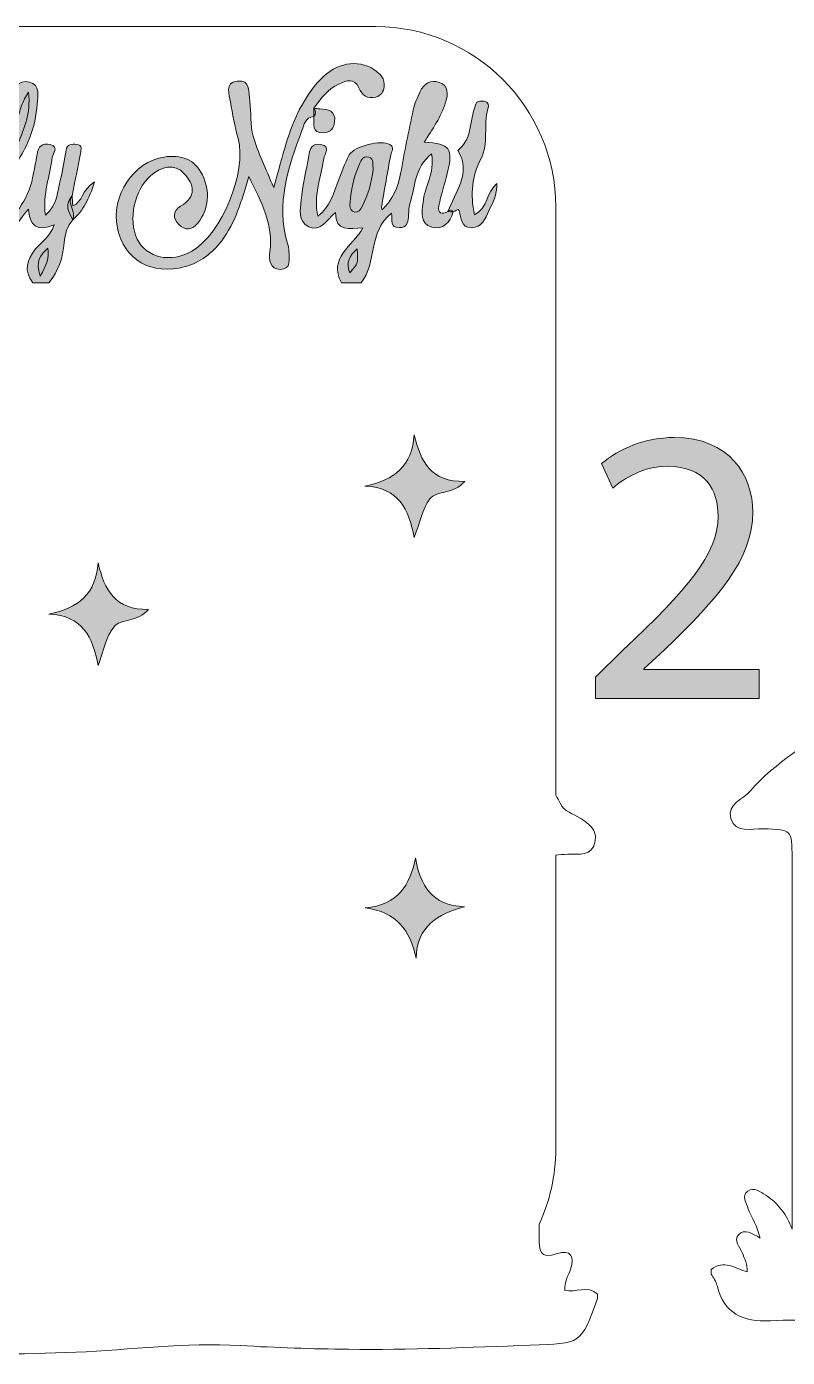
# Model space of a CAD drawing. Header units: inches. Extents: x -13.6 to 32.4, y 16.4 to 27.7.
# Drawn here: x -7.37 to -1.19, y 16.36 to 27.19 of the extents above; entities that cross this region are included whole.
import ezdxf

# ---------------------------------------------------------------- set-up
doc = ezdxf.new("R2010")
doc.units = ezdxf.units.IN
doc.header["$MEASUREMENT"] = 0
for name, color, linetype in [('Back', 7, 'Continuous'), ('Jesus', 7, 'Continuous'), ('Manger', 7, 'Continuous')]:
    doc.layers.add(name, color=color, linetype=linetype)

# ---------------------------------------------------------------- blocks, each defined once
blk = doc.blocks.new('block 3')
at = {"layer": 'Back', "true_color": 0x090a09}
h = blk.add_hatch(color=98, dxfattribs=at)
h.dxf.hatch_style = 2
edge = h.paths.add_edge_path()
edge.add_spline(control_points=[(-4.222, 23.869), (-4.17, 23.647), (-4.083, 23.483), (-3.811, 23.489), (-3.899, 23.382), (-4.038, 23.419), (-4.095, 23.346), (-4.156, 23.268), (-4.174, 23.156), (-4.222, 23.033), (-4.265, 23.264), (-4.349, 23.439), (-4.622, 23.451), (-4.383, 23.501), (-4.238, 23.615), (-4.222, 23.869)], knot_values=[0, 0, 0, 0, 1, 1, 1, 2, 2, 2, 3, 3, 3, 4, 4, 4, 5, 5, 5, 5], degree=3, periodic=1)
h = blk.add_hatch(color=98, dxfattribs=at)
h.dxf.hatch_style = 2
edge = h.paths.add_edge_path()
edge.add_spline(control_points=[(-6.794, 22.827), (-6.741, 22.605), (-6.654, 22.441), (-6.382, 22.448), (-6.471, 22.34), (-6.609, 22.377), (-6.666, 22.304), (-6.728, 22.226), (-6.746, 22.114), (-6.793, 21.991), (-6.836, 22.222), (-6.921, 22.397), (-7.194, 22.41), (-6.954, 22.459), (-6.81, 22.573), (-6.794, 22.827)], knot_values=[0, 0, 0, 0, 1, 1, 1, 2, 2, 2, 3, 3, 3, 4, 4, 4, 5, 5, 5, 5], degree=3, periodic=1)
at = {"layer": 'Back', "true_color": 0x090b09}
h = blk.add_hatch(color=98, dxfattribs=at)
h.dxf.hatch_style = 2
edge = h.paths.add_edge_path()
edge.add_spline(control_points=[(-4.207, 19.61), (-4.254, 19.836), (-4.365, 19.987), (-4.62, 20.019), (-4.357, 20.044), (-4.254, 20.199), (-4.212, 20.427), (-4.171, 20.201), (-4.082, 20.04), (-3.813, 20.028), (-4.034, 19.968), (-4.197, 19.869), (-4.207, 19.61)], knot_values=[0, 0, 0, 0, 1, 1, 1, 2, 2, 2, 3, 3, 3, 4, 4, 4, 4], degree=3, periodic=1)
at = {"layer": 'Back', "lineweight": 0}
for points, knots in [([(-4.222, 23.869), (-4.17, 23.647), (-4.083, 23.483), (-3.811, 23.489), (-3.899, 23.382), (-4.038, 23.419), (-4.095, 23.346), (-4.156, 23.268), (-4.174, 23.156), (-4.222, 23.033), (-4.265, 23.264), (-4.349, 23.439), (-4.622, 23.451), (-4.383, 23.501), (-4.238, 23.615), (-4.222, 23.869)], [0, 0, 0, 0, 1, 1, 1, 2, 2, 2, 3, 3, 3, 4, 4, 4, 5, 5, 5, 5]), ([(-6.794, 22.827), (-6.741, 22.605), (-6.654, 22.441), (-6.382, 22.448), (-6.471, 22.34), (-6.609, 22.377), (-6.666, 22.304), (-6.728, 22.226), (-6.746, 22.114), (-6.793, 21.991), (-6.836, 22.222), (-6.921, 22.397), (-7.194, 22.41), (-6.954, 22.459), (-6.81, 22.573), (-6.794, 22.827)], [0, 0, 0, 0, 1, 1, 1, 2, 2, 2, 3, 3, 3, 4, 4, 4, 5, 5, 5, 5]), ([(-4.207, 19.61), (-4.254, 19.836), (-4.365, 19.987), (-4.62, 20.019), (-4.357, 20.044), (-4.254, 20.199), (-4.212, 20.427), (-4.171, 20.201), (-4.082, 20.04), (-3.813, 20.028), (-4.034, 19.968), (-4.197, 19.869), (-4.207, 19.61)], [0, 0, 0, 0, 1, 1, 1, 2, 2, 2, 3, 3, 3, 4, 4, 4, 4])]:
    blk.add_open_spline(points, degree=3, knots=knots, dxfattribs=at)
blk = doc.blocks.new('block 4')
at = {"layer": 'Back', "true_color": 0x060705}
h = blk.add_hatch(color=98, dxfattribs=at)
h.dxf.hatch_style = 2
edge = h.paths.add_edge_path()
edge.add_spline(control_points=[(-5.039, 26.458), (-5.109, 26.452), (-5.118, 26.389), (-5.135, 26.344), (-5.246, 26.047), (-5.348, 25.748), (-5.253, 25.425), (-5.246, 25.404), (-5.242, 25.383), (-5.241, 25.361), (-5.238, 25.299), (-5.22, 25.214), (-5.312, 25.214), (-5.394, 25.214), (-5.406, 25.292), (-5.396, 25.359), (-5.365, 25.578), (-5.464, 25.758), (-5.566, 25.969), (-5.628, 25.768), (-5.676, 25.594), (-5.788, 25.447), (-5.865, 25.346), (-5.961, 25.27), (-6.083, 25.237), (-6.358, 25.161), (-6.584, 25.292), (-6.636, 25.55), (-6.689, 25.814), (-6.509, 26.09), (-6.255, 26.128), (-6.121, 26.148), (-6.005, 26.111), (-5.945, 25.983), (-5.88, 25.848), (-5.89, 25.711), (-5.983, 25.589), (-6.025, 25.534), (-6.088, 25.528), (-6.137, 25.578), (-6.185, 25.627), (-6.188, 25.691), (-6.123, 25.728), (-5.988, 25.805), (-6.013, 25.906), (-6.092, 25.992), (-6.175, 26.082), (-6.277, 26.051), (-6.364, 25.977), (-6.499, 25.861), (-6.551, 25.619), (-6.475, 25.461), (-6.402, 25.308), (-6.199, 25.263), (-6.03, 25.362), (-5.786, 25.507), (-5.583, 26.003), (-5.654, 26.278), (-5.68, 26.376), (-5.701, 26.476), (-5.716, 26.576), (-5.726, 26.638), (-5.766, 26.733), (-5.662, 26.746), (-5.548, 26.76), (-5.57, 26.65), (-5.56, 26.583), (-5.545, 26.489), (-5.559, 26.388), (-5.532, 26.297), (-5.494, 26.165), (-5.431, 26.04), (-5.365, 25.88), (-5.325, 26.02), (-5.297, 26.132), (-5.263, 26.241), (-5.203, 26.431), (-5.124, 26.612), (-4.985, 26.759), (-4.856, 26.896), (-4.685, 26.926), (-4.55, 26.841), (-4.498, 26.807), (-4.457, 26.764), (-4.466, 26.698), (-4.471, 26.662), (-4.491, 26.627), (-4.534, 26.616), (-4.604, 26.599), (-4.642, 26.628), (-4.672, 26.692), (-4.708, 26.772), (-4.771, 26.752), (-4.834, 26.722), (-4.924, 26.679), (-4.985, 26.606), (-5.037, 26.525), (-5.02, 26.502), (-5.021, 26.48), (-5.039, 26.458)], knot_values=[0, 0, 0, 0, 1, 1, 1, 2, 2, 2, 3, 3, 3, 4, 4, 4, 5, 5, 5, 6, 6, 6, 7, 7, 7, 8, 8, 8, 9, 9, 9, 10, 10, 10, 11, 11, 11, 12, 12, 12, 13, 13, 13, 14, 14, 14, 15, 15, 15, 16, 16, 16, 17, 17, 17, 18, 18, 18, 19, 19, 19, 20, 20, 20, 21, 21, 21, 22, 22, 22, 23, 23, 23, 24, 24, 24, 25, 25, 25, 26, 26, 26, 27, 27, 27, 28, 28, 28, 29, 29, 29, 30, 30, 30, 31, 31, 31, 32, 32, 32, 33, 33, 33, 33], degree=3, periodic=1)
at = {"layer": 'Back', "true_color": 0x080807}
h = blk.add_hatch(color=18, dxfattribs=at)
h.dxf.hatch_style = 2
edge = h.paths.add_edge_path()
edge.add_spline(control_points=[(-7, 25.617), (-7.045, 25.564), (-7.063, 25.501), (-7.069, 25.431), (-7.079, 25.312), (-7.115, 25.199), (-7.195, 25.105), (-7.237, 25.105), (-7.28, 25.105), (-7.323, 25.105), (-7.401, 25.203), (-7.372, 25.291), (-7.302, 25.38), (-7.257, 25.437), (-7.185, 25.474), (-7.15, 25.577), (-7.292, 25.516), (-7.352, 25.572), (-7.36, 25.704), (-7.43, 25.633), (-7.462, 25.514), (-7.583, 25.552), (-7.685, 25.585), (-7.665, 25.69), (-7.684, 25.771), (-7.751, 25.744), (-7.802, 25.706), (-7.842, 25.644), (-7.891, 25.567), (-7.969, 25.522), (-8.062, 25.553), (-8.155, 25.583), (-8.16, 25.671), (-8.165, 25.752), (-8.173, 25.888), (-8.15, 26.019), (-8.08, 26.137), (-8.032, 26.216), (-7.963, 26.265), (-7.865, 26.24), (-7.772, 26.217), (-7.745, 26.141), (-7.739, 26.057), (-7.734, 25.983), (-7.738, 25.908), (-7.738, 25.826), (-7.646, 25.889), (-7.665, 25.988), (-7.651, 26.071), (-7.619, 26.255), (-7.592, 26.441), (-7.513, 26.612), (-7.482, 26.678), (-7.446, 26.763), (-7.352, 26.738), (-7.263, 26.714), (-7.283, 26.626), (-7.288, 26.56), (-7.302, 26.369), (-7.373, 26.194), (-7.485, 26.042), (-7.556, 25.946), (-7.555, 25.845), (-7.552, 25.739), (-7.551, 25.706), (-7.546, 25.67), (-7.509, 25.661), (-7.472, 25.653), (-7.451, 25.686), (-7.434, 25.712), (-7.384, 25.788), (-7.343, 25.869), (-7.326, 25.96), (-7.314, 26.023), (-7.299, 26.085), (-7.29, 26.148), (-7.281, 26.215), (-7.249, 26.246), (-7.182, 26.229), (-7.107, 26.21), (-7.162, 26.157), (-7.166, 26.127), (-7.184, 25.975), (-7.246, 25.829), (-7.222, 25.655), (-7.123, 25.74), (-7.124, 25.85), (-7.099, 25.947), (-7.079, 26.025), (-7.069, 26.105), (-7.054, 26.184), (-7.045, 26.235), (-7.007, 26.235), (-6.968, 26.231), (-6.917, 26.225), (-6.932, 26.187), (-6.937, 26.158), (-6.958, 26.043), (-6.982, 25.928), (-7.005, 25.813), (-7.052, 25.746), (-6.968, 25.683), (-7, 25.617)], knot_values=[0, 0, 0, 0, 1, 1, 1, 2, 2, 2, 3, 3, 3, 4, 4, 4, 5, 5, 5, 6, 6, 6, 7, 7, 7, 8, 8, 8, 9, 9, 9, 10, 10, 10, 11, 11, 11, 12, 12, 12, 13, 13, 13, 14, 14, 14, 15, 15, 15, 16, 16, 16, 17, 17, 17, 18, 18, 18, 19, 19, 19, 20, 20, 20, 21, 21, 21, 22, 22, 22, 23, 23, 23, 24, 24, 24, 25, 25, 25, 26, 26, 26, 27, 27, 27, 28, 28, 28, 29, 29, 29, 30, 30, 30, 31, 31, 31, 32, 32, 32, 33, 33, 33, 34, 34, 34, 34], degree=3, periodic=1)
at = {"layer": 'Back', "true_color": 0x070807}
h = blk.add_hatch(color=98, dxfattribs=at)
h.dxf.hatch_style = 2
edge = h.paths.add_edge_path()
edge.add_spline(control_points=[(-4.814, 25.105), (-4.923, 25.308), (-4.724, 25.401), (-4.639, 25.551), (-4.748, 25.551), (-4.861, 25.512), (-4.863, 25.678), (-4.94, 25.607), (-4.985, 25.517), (-5.079, 25.561), (-5.171, 25.605), (-5.148, 25.701), (-5.141, 25.776), (-5.13, 25.897), (-5.099, 26.017), (-5.08, 26.138), (-5.07, 26.196), (-5.054, 26.245), (-4.981, 26.23), (-4.895, 26.212), (-4.952, 26.153), (-4.957, 26.116), (-4.978, 25.967), (-5.043, 25.822), (-5.006, 25.648), (-4.902, 25.725), (-4.881, 25.829), (-4.843, 25.924), (-4.814, 25.999), (-4.788, 26.075), (-4.75, 26.145), (-4.711, 26.217), (-4.487, 26.27), (-4.42, 26.23), (-4.378, 26.205), (-4.408, 26.174), (-4.413, 26.146), (-4.438, 26.005), (-4.464, 25.863), (-4.488, 25.721), (-4.489, 25.717), (-4.485, 25.711), (-4.481, 25.698), (-4.399, 25.784), (-4.352, 25.88), (-4.332, 25.994), (-4.302, 26.167), (-4.266, 26.339), (-4.229, 26.511), (-4.218, 26.562), (-4.197, 26.612), (-4.174, 26.66), (-4.143, 26.725), (-4.087, 26.762), (-4.017, 26.735), (-3.94, 26.706), (-3.946, 26.642), (-3.966, 26.574), (-4.002, 26.454), (-4.075, 26.355), (-4.14, 26.248), (-3.929, 26.238), (-3.901, 26.199), (-3.953, 25.993), (-3.976, 25.905), (-4.004, 25.819), (-4.021, 25.73), (-4.033, 25.668), (-3.999, 25.657), (-3.947, 25.685), (-3.932, 25.699), (-3.917, 25.698), (-3.904, 25.681), (-3.932, 25.597), (-3.984, 25.531), (-4.078, 25.558), (-4.177, 25.587), (-4.157, 25.677), (-4.15, 25.759), (-4.14, 25.885), (-4.051, 25.995), (-4.08, 26.153), (-4.223, 26.04), (-4.213, 25.881), (-4.257, 25.748), (-4.268, 25.713), (-4.265, 25.674), (-4.269, 25.637), (-4.274, 25.593), (-4.281, 25.555), (-4.342, 25.554), (-4.424, 25.553), (-4.396, 25.614), (-4.407, 25.672), (-4.597, 25.521), (-4.523, 25.267), (-4.653, 25.105), (-4.707, 25.105), (-4.76, 25.105), (-4.814, 25.105)], knot_values=[0, 0, 0, 0, 1, 1, 1, 2, 2, 2, 3, 3, 3, 4, 4, 4, 5, 5, 5, 6, 6, 6, 7, 7, 7, 8, 8, 8, 9, 9, 9, 10, 10, 10, 11, 11, 11, 12, 12, 12, 13, 13, 13, 14, 14, 14, 15, 15, 15, 16, 16, 16, 17, 17, 17, 18, 18, 18, 19, 19, 19, 20, 20, 20, 21, 21, 21, 22, 22, 22, 23, 23, 23, 24, 24, 24, 25, 25, 25, 26, 26, 26, 27, 27, 27, 28, 28, 28, 29, 29, 29, 30, 30, 30, 31, 31, 31, 32, 32, 32, 33, 33, 33, 33], degree=3, periodic=1)
at = {"layer": 'Back', "true_color": 0xd9d9d8}
h = blk.add_hatch(color=254, dxfattribs=at)
h.dxf.hatch_style = 2
edge = h.paths.add_edge_path()
edge.add_spline(control_points=[(-7.359, 26.655), (-7.34, 26.479), (-7.397, 26.359), (-7.444, 26.237), (-7.451, 26.217), (-7.458, 26.196), (-7.486, 26.2), (-7.514, 26.203), (-7.524, 26.228), (-7.515, 26.245), (-7.449, 26.364), (-7.457, 26.511), (-7.359, 26.655)], knot_values=[0, 0, 0, 0, 1, 1, 1, 2, 2, 2, 3, 3, 3, 4, 4, 4, 4], degree=3, periodic=1)
at = {"layer": 'Back', "true_color": 0x0a0b09}
h = blk.add_hatch(color=88, dxfattribs=at)
h.dxf.hatch_style = 2
edge = h.paths.add_edge_path()
edge.add_spline(control_points=[(-3.904, 25.681), (-3.919, 25.682), (-3.933, 25.683), (-3.947, 25.685), (-3.888, 25.845), (-3.754, 25.994), (-3.866, 26.182), (-3.737, 26.283), (-3.779, 26.45), (-3.711, 26.574), (-3.706, 26.584), (-3.672, 26.585), (-3.652, 26.582), (-3.614, 26.578), (-3.614, 26.545), (-3.622, 26.521), (-3.664, 26.387), (-3.609, 26.246), (-3.682, 26.107), (-3.748, 25.981), (-3.769, 25.825), (-3.731, 25.657), (-3.622, 25.714), (-3.636, 25.839), (-3.549, 25.912), (-3.546, 25.818), (-3.584, 25.754), (-3.615, 25.689), (-3.644, 25.626), (-3.671, 25.554), (-3.755, 25.553), (-3.846, 25.553), (-3.836, 25.632), (-3.856, 25.691), (-3.866, 25.72), (-3.887, 25.681), (-3.904, 25.681)], knot_values=[0, 0, 0, 0, 1, 1, 1, 2, 2, 2, 3, 3, 3, 4, 4, 4, 5, 5, 5, 6, 6, 6, 7, 7, 7, 8, 8, 8, 9, 9, 9, 10, 10, 10, 11, 11, 11, 12, 12, 12, 12], degree=3, periodic=1)
at = {"layer": 'Back', "true_color": 0x161616}
h = blk.add_hatch(color=250, dxfattribs=at)
h.dxf.hatch_style = 2
edge = h.paths.add_edge_path()
edge.add_spline(control_points=[(-5.039, 26.458), (-5.038, 26.48), (-5.038, 26.503), (-5.037, 26.525), (-5.022, 26.523), (-5.006, 26.522), (-4.99, 26.52), (-4.924, 26.516), (-4.859, 26.506), (-4.869, 26.416), (-4.874, 26.367), (-4.9, 26.326), (-4.958, 26.325), (-5.062, 26.322), (-5.035, 26.4), (-5.039, 26.458)], knot_values=[0, 0, 0, 0, 1, 1, 1, 2, 2, 2, 3, 3, 3, 4, 4, 4, 5, 5, 5, 5], degree=3, periodic=1)
at = {"layer": 'Back', "true_color": 0x2d2d2d}
h = blk.add_hatch(color=250, dxfattribs=at)
h.dxf.hatch_style = 2
edge = h.paths.add_edge_path()
edge.add_spline(control_points=[(-7, 25.617), (-7.036, 25.682), (-7.065, 25.746), (-7.005, 25.813), (-7.004, 25.787), (-7.002, 25.761), (-7, 25.731), (-6.918, 25.761), (-6.926, 25.862), (-6.823, 25.925), (-6.867, 25.786), (-6.914, 25.692), (-7, 25.617)], knot_values=[0, 0, 0, 0, 1, 1, 1, 2, 2, 2, 3, 3, 3, 4, 4, 4, 4], degree=3, periodic=1)
at = {"layer": 'Back', "true_color": 0xe1e2e1}
h = blk.add_hatch(color=254, dxfattribs=at)
h.dxf.hatch_style = 2
edge = h.paths.add_edge_path()
edge.add_spline(control_points=[(-7.265, 25.159), (-7.306, 25.279), (-7.262, 25.331), (-7.203, 25.387), (-7.188, 25.308), (-7.212, 25.25), (-7.265, 25.159)], knot_values=[0, 0, 0, 0, 1, 1, 1, 2, 2, 2, 2], degree=3, periodic=1)
at = {"layer": 'Back', "lineweight": 0}
for points, knots in [([(-5.039, 26.458), (-5.109, 26.452), (-5.118, 26.389), (-5.135, 26.344), (-5.246, 26.047), (-5.348, 25.748), (-5.253, 25.425), (-5.246, 25.404), (-5.242, 25.383), (-5.241, 25.361), (-5.238, 25.299), (-5.22, 25.214), (-5.312, 25.214), (-5.394, 25.214), (-5.406, 25.292), (-5.396, 25.359), (-5.365, 25.578), (-5.464, 25.758), (-5.566, 25.969), (-5.628, 25.768), (-5.676, 25.594), (-5.788, 25.447), (-5.865, 25.346), (-5.961, 25.27), (-6.083, 25.237), (-6.358, 25.161), (-6.584, 25.292), (-6.636, 25.55), (-6.689, 25.814), (-6.509, 26.09), (-6.255, 26.128), (-6.121, 26.148), (-6.005, 26.111), (-5.945, 25.983), (-5.88, 25.848), (-5.89, 25.711), (-5.983, 25.589), (-6.025, 25.534), (-6.088, 25.528), (-6.137, 25.578), (-6.185, 25.627), (-6.188, 25.691), (-6.123, 25.728), (-5.988, 25.805), (-6.013, 25.906), (-6.092, 25.992), (-6.175, 26.082), (-6.277, 26.051), (-6.364, 25.977), (-6.499, 25.861), (-6.551, 25.619), (-6.475, 25.461), (-6.402, 25.308), (-6.199, 25.263), (-6.03, 25.362), (-5.786, 25.507), (-5.583, 26.003), (-5.654, 26.278), (-5.68, 26.376), (-5.701, 26.476), (-5.716, 26.576), (-5.726, 26.638), (-5.766, 26.733), (-5.662, 26.746), (-5.548, 26.76), (-5.57, 26.65), (-5.56, 26.583), (-5.545, 26.489), (-5.559, 26.388), (-5.532, 26.297), (-5.494, 26.165), (-5.431, 26.04), (-5.365, 25.88), (-5.325, 26.02), (-5.297, 26.132), (-5.263, 26.241), (-5.203, 26.431), (-5.124, 26.612), (-4.985, 26.759), (-4.856, 26.896), (-4.685, 26.926), (-4.55, 26.841), (-4.498, 26.807), (-4.457, 26.764), (-4.466, 26.698), (-4.471, 26.662), (-4.491, 26.627), (-4.534, 26.616), (-4.604, 26.599), (-4.642, 26.628), (-4.672, 26.692), (-4.708, 26.772), (-4.771, 26.752), (-4.834, 26.722), (-4.924, 26.679), (-4.985, 26.606), (-5.037, 26.525), (-5.02, 26.502), (-5.021, 26.48), (-5.039, 26.458)], [0, 0, 0, 0, 1, 1, 1, 2, 2, 2, 3, 3, 3, 4, 4, 4, 5, 5, 5, 6, 6, 6, 7, 7, 7, 8, 8, 8, 9, 9, 9, 10, 10, 10, 11, 11, 11, 12, 12, 12, 13, 13, 13, 14, 14, 14, 15, 15, 15, 16, 16, 16, 17, 17, 17, 18, 18, 18, 19, 19, 19, 20, 20, 20, 21, 21, 21, 22, 22, 22, 23, 23, 23, 24, 24, 24, 25, 25, 25, 26, 26, 26, 27, 27, 27, 28, 28, 28, 29, 29, 29, 30, 30, 30, 31, 31, 31, 32, 32, 32, 33, 33, 33, 33]), ([(-7, 25.617), (-7.045, 25.564), (-7.063, 25.501), (-7.069, 25.431), (-7.079, 25.312), (-7.115, 25.199), (-7.195, 25.105), (-7.237, 25.105), (-7.28, 25.105), (-7.323, 25.105), (-7.401, 25.203), (-7.372, 25.291), (-7.302, 25.38), (-7.257, 25.437), (-7.185, 25.474), (-7.15, 25.577), (-7.292, 25.516), (-7.352, 25.572), (-7.36, 25.704), (-7.43, 25.633), (-7.462, 25.514), (-7.583, 25.552), (-7.685, 25.585), (-7.665, 25.69), (-7.684, 25.771), (-7.751, 25.744), (-7.802, 25.706), (-7.842, 25.644), (-7.891, 25.567), (-7.969, 25.522), (-8.062, 25.553), (-8.155, 25.583), (-8.16, 25.671), (-8.165, 25.752), (-8.173, 25.888), (-8.15, 26.019), (-8.08, 26.137), (-8.032, 26.216), (-7.963, 26.265), (-7.865, 26.24), (-7.772, 26.217), (-7.745, 26.141), (-7.739, 26.057), (-7.734, 25.983), (-7.738, 25.908), (-7.738, 25.826), (-7.646, 25.889), (-7.665, 25.988), (-7.651, 26.071), (-7.619, 26.255), (-7.592, 26.441), (-7.513, 26.612), (-7.482, 26.678), (-7.446, 26.763), (-7.352, 26.738), (-7.263, 26.714), (-7.283, 26.626), (-7.288, 26.56), (-7.302, 26.369), (-7.373, 26.194), (-7.485, 26.042), (-7.556, 25.946), (-7.555, 25.845), (-7.552, 25.739), (-7.551, 25.706), (-7.546, 25.67), (-7.509, 25.661), (-7.472, 25.653), (-7.451, 25.686), (-7.434, 25.712), (-7.384, 25.788), (-7.343, 25.869), (-7.326, 25.96), (-7.314, 26.023), (-7.299, 26.085), (-7.29, 26.148), (-7.281, 26.215), (-7.249, 26.246), (-7.182, 26.229), (-7.107, 26.21), (-7.162, 26.157), (-7.166, 26.127), (-7.184, 25.975), (-7.246, 25.829), (-7.222, 25.655), (-7.123, 25.74), (-7.124, 25.85), (-7.099, 25.947), (-7.079, 26.025), (-7.069, 26.105), (-7.054, 26.184), (-7.045, 26.235), (-7.007, 26.235), (-6.968, 26.231), (-6.917, 26.225), (-6.932, 26.187), (-6.937, 26.158), (-6.958, 26.043), (-6.982, 25.928), (-7.005, 25.813), (-7.052, 25.746), (-6.968, 25.683), (-7, 25.617)], [0, 0, 0, 0, 1, 1, 1, 2, 2, 2, 3, 3, 3, 4, 4, 4, 5, 5, 5, 6, 6, 6, 7, 7, 7, 8, 8, 8, 9, 9, 9, 10, 10, 10, 11, 11, 11, 12, 12, 12, 13, 13, 13, 14, 14, 14, 15, 15, 15, 16, 16, 16, 17, 17, 17, 18, 18, 18, 19, 19, 19, 20, 20, 20, 21, 21, 21, 22, 22, 22, 23, 23, 23, 24, 24, 24, 25, 25, 25, 26, 26, 26, 27, 27, 27, 28, 28, 28, 29, 29, 29, 30, 30, 30, 31, 31, 31, 32, 32, 32, 33, 33, 33, 34, 34, 34, 34]), ([(-4.814, 25.105), (-4.923, 25.308), (-4.724, 25.401), (-4.639, 25.551), (-4.748, 25.551), (-4.861, 25.512), (-4.863, 25.678), (-4.94, 25.607), (-4.985, 25.517), (-5.079, 25.561), (-5.171, 25.605), (-5.148, 25.701), (-5.141, 25.776), (-5.13, 25.897), (-5.099, 26.017), (-5.08, 26.138), (-5.07, 26.196), (-5.054, 26.245), (-4.981, 26.23), (-4.895, 26.212), (-4.952, 26.153), (-4.957, 26.116), (-4.978, 25.967), (-5.043, 25.822), (-5.006, 25.648), (-4.902, 25.725), (-4.881, 25.829), (-4.843, 25.924), (-4.814, 25.999), (-4.788, 26.075), (-4.75, 26.145), (-4.711, 26.217), (-4.487, 26.27), (-4.42, 26.23), (-4.378, 26.205), (-4.408, 26.174), (-4.413, 26.146), (-4.438, 26.005), (-4.464, 25.863), (-4.488, 25.721), (-4.489, 25.717), (-4.485, 25.711), (-4.481, 25.698), (-4.399, 25.784), (-4.352, 25.88), (-4.332, 25.994), (-4.302, 26.167), (-4.266, 26.339), (-4.229, 26.511), (-4.218, 26.562), (-4.197, 26.612), (-4.174, 26.66), (-4.143, 26.725), (-4.087, 26.762), (-4.017, 26.735), (-3.94, 26.706), (-3.946, 26.642), (-3.966, 26.574), (-4.002, 26.454), (-4.075, 26.355), (-4.14, 26.248), (-3.929, 26.238), (-3.901, 26.199), (-3.953, 25.993), (-3.976, 25.905), (-4.004, 25.819), (-4.021, 25.73), (-4.033, 25.668), (-3.999, 25.657), (-3.947, 25.685), (-3.932, 25.699), (-3.917, 25.698), (-3.904, 25.681), (-3.932, 25.597), (-3.984, 25.531), (-4.078, 25.558), (-4.177, 25.587), (-4.157, 25.677), (-4.15, 25.759), (-4.14, 25.885), (-4.051, 25.995), (-4.08, 26.153), (-4.223, 26.04), (-4.213, 25.881), (-4.257, 25.748), (-4.268, 25.713), (-4.265, 25.674), (-4.269, 25.637), (-4.274, 25.593), (-4.281, 25.555), (-4.342, 25.554), (-4.424, 25.553), (-4.396, 25.614), (-4.407, 25.672), (-4.597, 25.521), (-4.523, 25.267), (-4.653, 25.105), (-4.707, 25.105), (-4.76, 25.105), (-4.814, 25.105)], [0, 0, 0, 0, 1, 1, 1, 2, 2, 2, 3, 3, 3, 4, 4, 4, 5, 5, 5, 6, 6, 6, 7, 7, 7, 8, 8, 8, 9, 9, 9, 10, 10, 10, 11, 11, 11, 12, 12, 12, 13, 13, 13, 14, 14, 14, 15, 15, 15, 16, 16, 16, 17, 17, 17, 18, 18, 18, 19, 19, 19, 20, 20, 20, 21, 21, 21, 22, 22, 22, 23, 23, 23, 24, 24, 24, 25, 25, 25, 26, 26, 26, 27, 27, 27, 28, 28, 28, 29, 29, 29, 30, 30, 30, 31, 31, 31, 32, 32, 32, 33, 33, 33, 33]), ([(-7.359, 26.655), (-7.34, 26.479), (-7.397, 26.359), (-7.444, 26.237), (-7.451, 26.217), (-7.458, 26.196), (-7.486, 26.2), (-7.514, 26.203), (-7.524, 26.228), (-7.515, 26.245), (-7.449, 26.364), (-7.457, 26.511), (-7.359, 26.655)], [0, 0, 0, 0, 1, 1, 1, 2, 2, 2, 3, 3, 3, 4, 4, 4, 4]), ([(-3.904, 25.681), (-3.919, 25.682), (-3.933, 25.683), (-3.947, 25.685), (-3.888, 25.845), (-3.754, 25.994), (-3.866, 26.182), (-3.737, 26.283), (-3.779, 26.45), (-3.711, 26.574), (-3.706, 26.584), (-3.672, 26.585), (-3.652, 26.582), (-3.614, 26.578), (-3.614, 26.545), (-3.622, 26.521), (-3.664, 26.387), (-3.609, 26.246), (-3.682, 26.107), (-3.748, 25.981), (-3.769, 25.825), (-3.731, 25.657), (-3.622, 25.714), (-3.636, 25.839), (-3.549, 25.912), (-3.546, 25.818), (-3.584, 25.754), (-3.615, 25.689), (-3.644, 25.626), (-3.671, 25.554), (-3.755, 25.553), (-3.846, 25.553), (-3.836, 25.632), (-3.856, 25.691), (-3.866, 25.72), (-3.887, 25.681), (-3.904, 25.681)], [0, 0, 0, 0, 1, 1, 1, 2, 2, 2, 3, 3, 3, 4, 4, 4, 5, 5, 5, 6, 6, 6, 7, 7, 7, 8, 8, 8, 9, 9, 9, 10, 10, 10, 11, 11, 11, 12, 12, 12, 12]), ([(-5.039, 26.458), (-5.038, 26.48), (-5.038, 26.503), (-5.037, 26.525), (-5.022, 26.523), (-5.006, 26.522), (-4.99, 26.52), (-4.924, 26.516), (-4.859, 26.506), (-4.869, 26.416), (-4.874, 26.367), (-4.9, 26.326), (-4.958, 26.325), (-5.062, 26.322), (-5.035, 26.4), (-5.039, 26.458)], [0, 0, 0, 0, 1, 1, 1, 2, 2, 2, 3, 3, 3, 4, 4, 4, 5, 5, 5, 5]), ([(-4.555, 26.024), (-4.569, 25.923), (-4.595, 25.82), (-4.646, 25.725), (-4.659, 25.7), (-4.679, 25.675), (-4.705, 25.68), (-4.743, 25.688), (-4.747, 25.724), (-4.744, 25.758), (-4.737, 25.859), (-4.715, 25.958), (-4.674, 26.051), (-4.659, 26.084), (-4.65, 26.145), (-4.591, 26.127), (-4.546, 26.113), (-4.562, 26.064), (-4.555, 26.024)], [0, 0, 0, 0, 1, 1, 1, 2, 2, 2, 3, 3, 3, 4, 4, 4, 5, 5, 5, 6, 6, 6, 6]), ([(-7, 25.617), (-7.036, 25.682), (-7.065, 25.746), (-7.005, 25.813), (-7.004, 25.787), (-7.002, 25.761), (-7, 25.731), (-6.918, 25.761), (-6.926, 25.862), (-6.823, 25.925), (-6.867, 25.786), (-6.914, 25.692), (-7, 25.617)], [0, 0, 0, 0, 1, 1, 1, 2, 2, 2, 3, 3, 3, 4, 4, 4, 4]), ([(-7.265, 25.159), (-7.306, 25.279), (-7.262, 25.331), (-7.203, 25.387), (-7.188, 25.308), (-7.212, 25.25), (-7.265, 25.159)], [0, 0, 0, 0, 1, 1, 1, 2, 2, 2, 2]), ([(-4.745, 25.187), (-4.781, 25.27), (-4.746, 25.327), (-4.686, 25.38), (-4.677, 25.265), (-4.677, 25.265), (-4.745, 25.187)], [0, 0, 0, 0, 1, 1, 1, 2, 2, 2, 2])]:
    blk.add_open_spline(points, degree=3, knots=knots, dxfattribs=at)
blk = doc.blocks.new('block 2')
at = {"layer": 'Back'}
for name in ['block 4', 'block 3']:
    blk.add_blockref(name, (0, 0), dxfattribs=at)

msp = doc.modelspace()

# ---------------------------------------------------------------- hatches: boundary and pattern name
at = {"layer": 'Jesus', "true_color": 0xffffff}
h = msp.add_hatch(color=7, dxfattribs=at)
h.dxf.hatch_style = 2
edge = h.paths.add_edge_path()
edge.add_spline(control_points=[(-2.748, 21.724), (-2.748, 21.724), (-2.748, 21.897), (-2.748, 21.897), (-2.748, 21.897), (-2.526, 22.112), (-2.526, 22.112), (-1.993, 22.62), (-1.753, 22.889), (-1.749, 23.204), (-1.749, 23.416), (-1.852, 23.612), (-2.164, 23.612), (-2.353, 23.612), (-2.51, 23.516), (-2.607, 23.435), (-2.607, 23.435), (-2.697, 23.634), (-2.697, 23.634), (-2.552, 23.756), (-2.347, 23.846), (-2.106, 23.846), (-1.656, 23.846), (-1.467, 23.538), (-1.467, 23.239), (-1.467, 22.854), (-1.746, 22.543), (-2.186, 22.119), (-2.186, 22.119), (-2.353, 21.965), (-2.353, 21.965), (-2.353, 21.965), (-2.353, 21.958), (-2.353, 21.958), (-2.353, 21.958), (-1.415, 21.958), (-1.415, 21.958), (-1.415, 21.958), (-1.415, 21.724), (-1.415, 21.724), (-1.415, 21.724), (-2.748, 21.724), (-2.748, 21.724)], knot_values=[0, 0, 0, 0, 1, 1, 1, 2, 2, 2, 3, 3, 3, 4, 4, 4, 5, 5, 5, 6, 6, 6, 7, 7, 7, 8, 8, 8, 9, 9, 9, 10, 10, 10, 11, 11, 11, 12, 12, 12, 13, 13, 13, 14, 14, 14, 14], degree=3, periodic=1)

# ---------------------------------------------------------------- linework, layer by layer
at = {"layer": 'Back', "color": 1, "lineweight": 18, "true_color": 0xff0000}
msp.add_open_spline([(-2.997, 16.907), (-3.002, 16.976), (-2.967, 17.027), (-2.949, 17.081), (-2.915, 17.184), (-2.952, 17.24), (-3.056, 17.206), (-3.204, 17.158), (-3.206, 17.234), (-3.206, 17.344), (-3.206, 17.378), (-3.206, 17.412), (-3.206, 17.446), (-3.119, 17.632), (-3.07, 17.84), (-3.07, 18.058), (-3.07, 18.058), (-3.07, 20.449), (-3.07, 20.449), (-3.043, 20.452), (-3.011, 20.454), (-2.972, 20.456), (-2.886, 20.461), (-2.772, 20.427), (-2.749, 20.567), (-2.737, 20.66), (-2.801, 20.703), (-2.867, 20.746), (-2.926, 20.784), (-3.006, 20.804), (-3.034, 20.87), (-3.045, 20.893), (-3.057, 20.915), (-3.07, 20.935), (-3.07, 20.935), (-3.07, 25.724), (-3.07, 25.724), (-3.07, 26.53), (-3.73, 27.189), (-4.535, 27.189), (-4.535, 27.189), (-11.051, 27.189), (-11.051, 27.189), (-11.857, 27.189), (-12.516, 26.53), (-12.516, 25.724), (-12.516, 25.724), (-12.516, 20.795), (-12.516, 20.795), (-12.523, 20.788), (-12.529, 20.78), (-12.536, 20.772), (-12.596, 20.699), (-12.732, 20.665), (-12.695, 20.546), (-12.667, 20.455), (-12.591, 20.454), (-12.516, 20.459), (-12.516, 20.459), (-12.516, 18.058), (-12.516, 18.058), (-12.516, 17.848), (-12.471, 17.647), (-12.39, 17.466), (-12.397, 17.471), (-12.404, 17.477), (-12.412, 17.482), (-12.457, 17.51), (-12.509, 17.551), (-12.557, 17.515), (-12.611, 17.476), (-12.572, 17.418), (-12.554, 17.37), (-12.527, 17.296), (-12.479, 17.23), (-12.458, 17.133), (-12.525, 17.17), (-12.585, 17.212), (-12.633, 17.16), (-12.676, 17.113), (-12.623, 17.062), (-12.604, 17.015), (-12.585, 16.966), (-12.559, 16.92), (-12.563, 16.857), (-12.66, 16.883), (-12.754, 16.963), (-12.856, 16.876), (-12.856, 16.876), (-12.856, 16.84), (-12.856, 16.84), (-12.836, 16.811), (-12.817, 16.78), (-12.808, 16.746), (-12.75, 16.518), (-12.601, 16.449), (-12.375, 16.46), (-12.1, 16.473), (-11.824, 16.466), (-11.548, 16.436), (-11.139, 16.391), (-10.726, 16.362), (-10.316, 16.407), (-9.647, 16.481), (-8.98, 16.436), (-8.312, 16.406), (-7.866, 16.385), (-7.419, 16.385), (-6.973, 16.404), (-6.528, 16.424), (-6.082, 16.484), (-5.637, 16.458), (-5.343, 16.441), (-5.05, 16.431), (-4.757, 16.428), (-4.263, 16.422), (-3.77, 16.443), (-3.277, 16.461), (-2.865, 16.476), (-2.865, 16.464), (-2.731, 16.84), (-2.731, 16.84), (-2.731, 16.876), (-2.731, 16.876), (-2.809, 16.956), (-2.909, 16.884), (-2.997, 16.907)], degree=3, knots=[0, 0, 0, 0, 1, 1, 1, 2, 2, 2, 3, 3, 3, 4, 4, 4, 5, 5, 5, 6, 6, 6, 7, 7, 7, 8, 8, 8, 9, 9, 9, 10, 10, 10, 11, 11, 11, 12, 12, 12, 13, 13, 13, 14, 14, 14, 15, 15, 15, 16, 16, 16, 17, 17, 17, 18, 18, 18, 19, 19, 19, 20, 20, 20, 21, 21, 21, 22, 22, 22, 23, 23, 23, 24, 24, 24, 25, 25, 25, 26, 26, 26, 27, 27, 27, 28, 28, 28, 29, 29, 29, 30, 30, 30, 31, 31, 31, 32, 32, 32, 33, 33, 33, 34, 34, 34, 35, 35, 35, 36, 36, 36, 37, 37, 37, 38, 38, 38, 39, 39, 39, 40, 40, 40, 41, 41, 41, 42, 42, 42, 42], dxfattribs=at)
at = {"layer": 'Jesus', "lineweight": 0}
msp.add_open_spline([(-2.748, 21.724), (-2.748, 21.724), (-2.748, 21.897), (-2.748, 21.897), (-2.748, 21.897), (-2.526, 22.112), (-2.526, 22.112), (-1.993, 22.62), (-1.753, 22.889), (-1.749, 23.204), (-1.749, 23.416), (-1.852, 23.612), (-2.164, 23.612), (-2.353, 23.612), (-2.51, 23.516), (-2.607, 23.435), (-2.607, 23.435), (-2.697, 23.634), (-2.697, 23.634), (-2.552, 23.756), (-2.347, 23.846), (-2.106, 23.846), (-1.656, 23.846), (-1.467, 23.538), (-1.467, 23.239), (-1.467, 22.854), (-1.746, 22.543), (-2.186, 22.119), (-2.186, 22.119), (-2.353, 21.965), (-2.353, 21.965), (-2.353, 21.965), (-2.353, 21.958), (-2.353, 21.958), (-2.353, 21.958), (-1.415, 21.958), (-1.415, 21.958), (-1.415, 21.958), (-1.415, 21.724), (-1.415, 21.724), (-1.415, 21.724), (-2.748, 21.724), (-2.748, 21.724)], degree=3, knots=[0, 0, 0, 0, 1, 1, 1, 2, 2, 2, 3, 3, 3, 4, 4, 4, 5, 5, 5, 6, 6, 6, 7, 7, 7, 8, 8, 8, 9, 9, 9, 10, 10, 10, 11, 11, 11, 12, 12, 12, 13, 13, 13, 14, 14, 14, 14], dxfattribs=at)
at = {"layer": 'Manger', "color": 1, "lineweight": 18, "true_color": 0xff0000}
msp.add_open_spline([(8.053, 17.106), (8.048, 17.176), (8.083, 17.226), (8.101, 17.281), (8.135, 17.383), (8.098, 17.439), (7.994, 17.406), (7.846, 17.357), (7.844, 17.434), (7.844, 17.544), (7.847, 18.5), (7.845, 19.456), (7.846, 20.413), (7.846, 20.646), (7.848, 20.642), (8.079, 20.656), (8.165, 20.661), (8.279, 20.626), (8.301, 20.767), (8.314, 20.86), (8.25, 20.903), (8.184, 20.946), (8.125, 20.983), (8.045, 21.004), (8.016, 21.07), (7.949, 21.223), (7.809, 21.289), (7.683, 21.373), (7.64, 21.402), (7.579, 21.419), (7.56, 21.469), (7.507, 21.608), (7.383, 21.667), (7.273, 21.743), (7.044, 21.904), (6.883, 22.147), (6.627, 22.275), (6.617, 22.28), (6.608, 22.29), (6.603, 22.301), (6.536, 22.46), (6.387, 22.533), (6.25, 22.607), (6.108, 22.683), (6.082, 22.853), (5.931, 22.929), (5.66, 23.063), (5.507, 23.357), (5.229, 23.491), (5.224, 23.493), (5.222, 23.494), (5.22, 23.494), (5.22, 23.495), (5.219, 23.498), (5.217, 23.503), (5.078, 23.774), (4.759, 23.85), (4.587, 24.097), (4.487, 24.24), (4.311, 24.336), (4.173, 24.457), (3.931, 24.671), (3.66, 24.866), (3.345, 24.978), (3.345, 24.978), (3.31, 24.978), (3.31, 24.978), (3.198, 24.942), (3.098, 24.883), (2.999, 24.819), (2.736, 24.645), (2.496, 24.443), (2.254, 24.24), (2.019, 24.043), (1.826, 23.791), (1.545, 23.649), (1.53, 23.642), (1.519, 23.625), (1.509, 23.611), (1.348, 23.368), (1.089, 23.227), (0.877, 23.043), (0.637, 22.836), (0.433, 22.581), (0.143, 22.427), (0.052, 22.379), (0.027, 22.241), (-0.08, 22.187), (-0.354, 22.047), (-0.507, 21.755), (-0.783, 21.617), (-0.793, 21.612), (-0.801, 21.601), (-0.808, 21.592), (-0.99, 21.338), (-1.288, 21.211), (-1.486, 20.972), (-1.546, 20.899), (-1.681, 20.865), (-1.645, 20.746), (-1.607, 20.621), (-1.477, 20.666), (-1.384, 20.663), (-1.149, 20.654), (-1.148, 20.658), (-1.148, 20.424), (-1.147, 19.419), (-1.149, 18.414), (-1.147, 17.406), (-1.191, 17.522), (-1.259, 17.616), (-1.362, 17.682), (-1.406, 17.71), (-1.458, 17.75), (-1.507, 17.715), (-1.561, 17.676), (-1.522, 17.618), (-1.504, 17.57), (-1.476, 17.496), (-1.428, 17.43), (-1.408, 17.333), (-1.475, 17.37), (-1.535, 17.412), (-1.583, 17.36), (-1.626, 17.312), (-1.573, 17.262), (-1.554, 17.215), (-1.535, 17.166), (-1.509, 17.119), (-1.512, 17.057), (-1.609, 17.083), (-1.704, 17.163), (-1.805, 17.076), (-1.805, 17.076), (-1.805, 17.04), (-1.805, 17.04), (-1.786, 17.011), (-1.767, 16.98), (-1.758, 16.946), (-1.7, 16.718), (-1.55, 16.649), (-1.324, 16.66), (-1.049, 16.672), (-0.773, 16.666), (-0.497, 16.636), (-0.088, 16.591), (0.324, 16.562), (0.734, 16.607), (1.403, 16.681), (2.07, 16.636), (2.738, 16.606), (3.185, 16.585), (3.631, 16.585), (4.077, 16.604), (4.523, 16.624), (4.968, 16.684), (5.414, 16.658), (5.707, 16.641), (6, 16.631), (6.294, 16.628), (6.787, 16.622), (7.28, 16.643), (7.773, 16.661), (8.185, 16.675), (8.186, 16.664), (8.32, 17.04), (8.32, 17.04), (8.32, 17.076), (8.32, 17.076), (8.242, 17.156), (8.141, 17.084), (8.053, 17.106)], degree=3, knots=[0, 0, 0, 0, 1, 1, 1, 2, 2, 2, 3, 3, 3, 4, 4, 4, 5, 5, 5, 6, 6, 6, 7, 7, 7, 8, 8, 8, 9, 9, 9, 10, 10, 10, 11, 11, 11, 12, 12, 12, 13, 13, 13, 14, 14, 14, 15, 15, 15, 16, 16, 16, 17, 17, 17, 18, 18, 18, 19, 19, 19, 20, 20, 20, 21, 21, 21, 22, 22, 22, 23, 23, 23, 24, 24, 24, 25, 25, 25, 26, 26, 26, 27, 27, 27, 28, 28, 28, 29, 29, 29, 30, 30, 30, 31, 31, 31, 32, 32, 32, 33, 33, 33, 34, 34, 34, 35, 35, 35, 36, 36, 36, 37, 37, 37, 38, 38, 38, 39, 39, 39, 40, 40, 40, 41, 41, 41, 42, 42, 42, 43, 43, 43, 44, 44, 44, 45, 45, 45, 46, 46, 46, 47, 47, 47, 48, 48, 48, 49, 49, 49, 50, 50, 50, 51, 51, 51, 52, 52, 52, 53, 53, 53, 54, 54, 54, 55, 55, 55, 56, 56, 56, 57, 57, 57, 57], dxfattribs=at)

# ---------------------------------------------------------------- block references
at = {"layer": 'Back'}
msp.add_blockref('block 2', (0, 0), dxfattribs=at)

doc.saveas('drawing.dxf')
